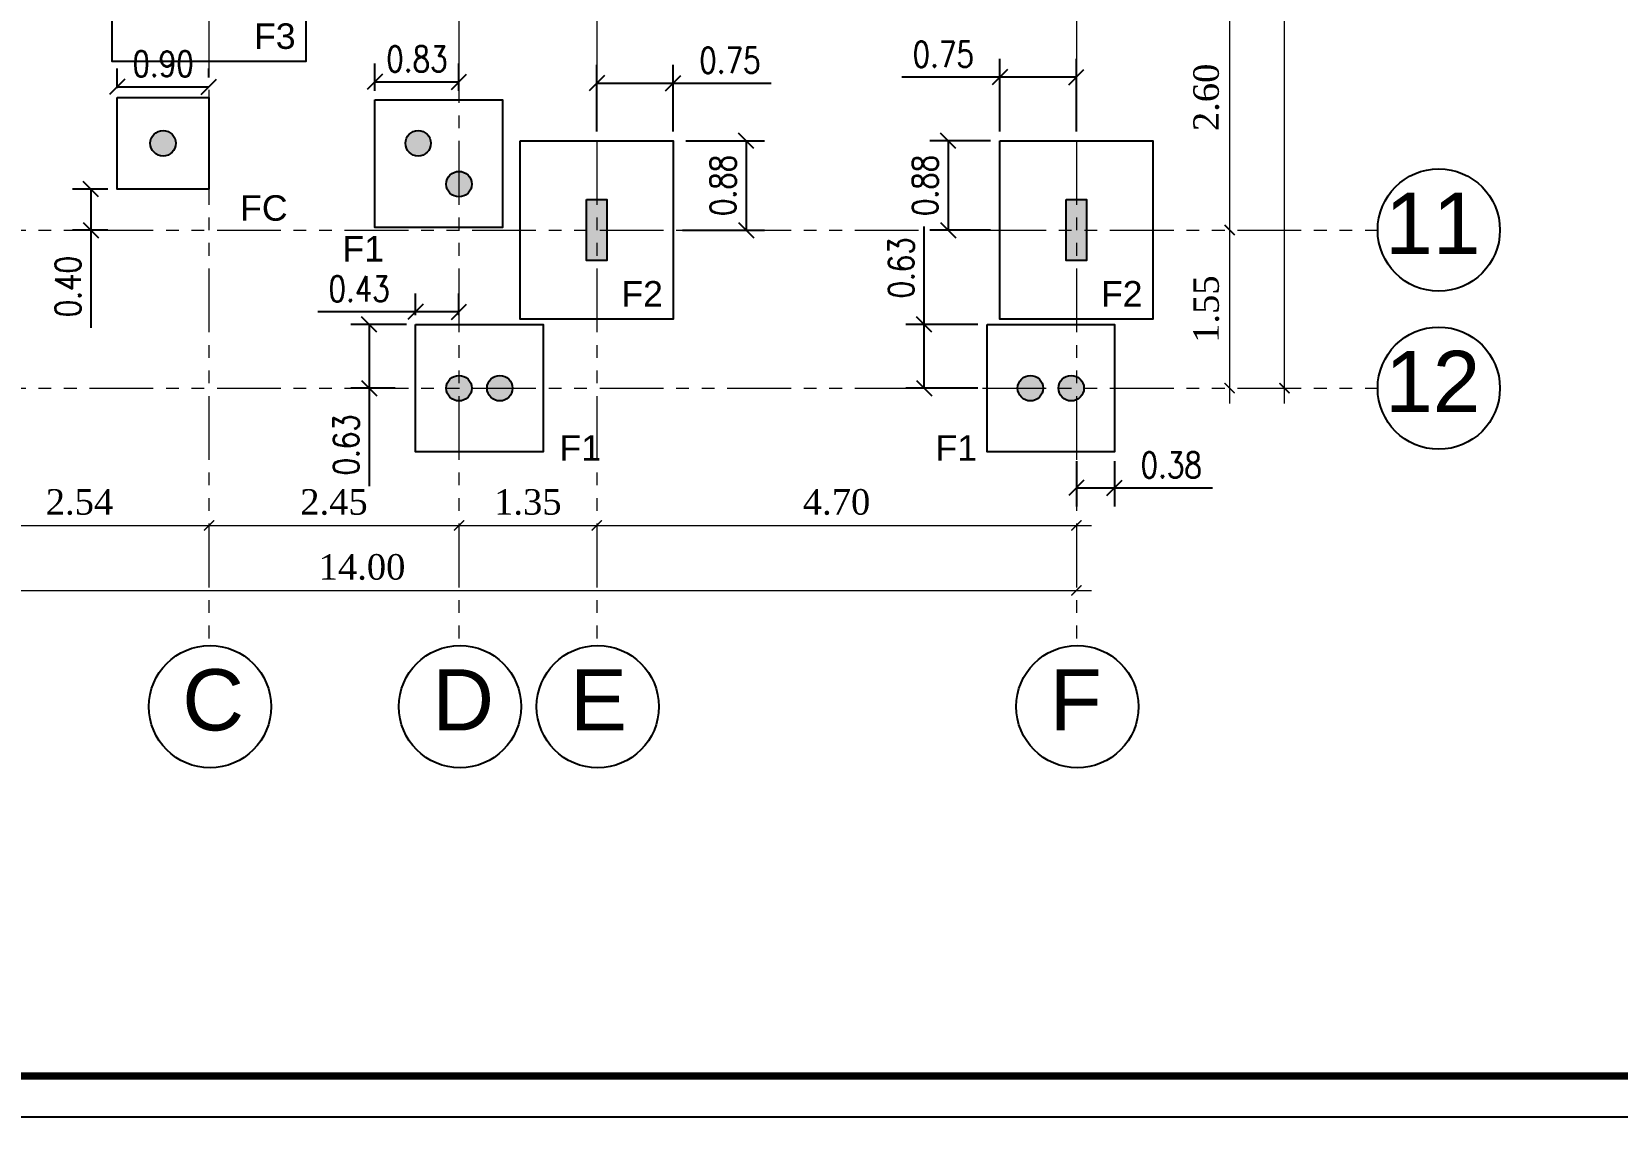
# Model space of a CAD drawing. Header units: metres. Extents: x 503482 to 1007323, y 2781056 to 5562345.
# Drawn here: x 503600.34 to 503615.88, y 2781078.7 to 2781089.34 of the extents above; entities that cross this region are included whole.
import ezdxf

# ---------------------------------------------------------------- set-up
doc = ezdxf.new("R2010")
doc.units = ezdxf.units.M
doc.header["$LTSCALE"] = 10
doc.header["$MEASUREMENT"] = 0
doc.header["$PDMODE"] = 3
doc.linetypes.add('PHANTOM2', pattern=[1.25, 0.625, -0.125, 0.125, -0.125, 0.125, -0.125])
doc.layers.get('0').update_dxf_attribs({"linetype": 'CONTINUOUS'})
doc.layers.get('DEFPOINTS').update_dxf_attribs({"linetype": 'CONTINUOUS'})
for name, color, linetype in [('A-TEXT', 2, 'CONTINUOUS'), ('A-VIEW-LN', 1, 'CONTINUOUS'), ('M.TITLE BLOCK', 7, 'CONTINUOUS'), ('S-COL', 6, 'CONTINUOUS'), ('S-COL HATCH', 161, 'CONTINUOUS'), ('S-COL-NAME', 4, 'CONTINUOUS')]:
    doc.layers.add(name, color=color, linetype=linetype)
doc.layers.add('S-TIE BEAM', color=3, linetype='CONTINUOUS', lineweight=25)
doc.styles.add('ANWAR', font='arial.ttf')
doc.styles.add('AREAL', font='times.ttf')
doc.styles.add('ARIAL', font='arial.ttf')
doc.styles.add('ROMANS', font='ROMANS.SHX', dxfattribs={"width": 0.8, "height": 0.25})
doc.dimstyles.new('ANWER', dxfattribs={"dimtxt": 0.25, "dimasz": 0.1, "dimexe": 0.1, "dimexo": 0.25, "dimgap": 0.1, "dimtad": 1, "dimzin": 7, "dimdsep": 46, "dimtxsty": 'AREAL', "dimblk": 'ARCHTICK', "dimcen": 0.125, "dimdle": 0.15, "dimse1": 1, "dimse2": 1, "dimclrd": 41, "dimclre": 8, "dimclrt": 112, "dimadec": 0, "dimazin": 0, "dimtfac": 1, "dimtmove": 2, "dimatfit": 3, "dimfxl": 1, "dimtolj": 1, "dimtzin": 0, "dimlwd": 0, "dimlwe": 5, "dimarcsym": 0})
doc.dimstyles.new('ROMANS', dxfattribs={"dimtxt": 0.25, "dimasz": 0.15, "dimexe": 0.18, "dimexo": 0.09, "dimgap": 0.1, "dimtad": 1, "dimzin": 0, "dimdsep": 46, "dimtxsty": 'ROMANS', "dimblk": 'OBLIQUE', "dimcen": 0.09, "dimclrd": 1, "dimclre": 1, "dimclrt": 2, "dimadec": 0, "dimazin": 0, "dimtfac": 1, "dimtofl": 0, "dimtmove": 0, "dimatfit": 3, "dimldrblk": 'OBLIQUE', "dimfxl": 1, "dimtolj": 1, "dimtzin": 0, "dimarcsym": 0})

# ---------------------------------------------------------------- blocks, each defined once
blk = doc.blocks.new('_ArchTick')
at = {"color": 0, "linetype": 'ByBlock', "const_width": 0.15}
blk.add_lwpolyline([(-0.5, -0.5), (0.5, 0.5)], dxfattribs=at)
blk = doc.blocks.new('*D762')
at = {"layer": 'DEFPOINTS', "color": 0, "transparency": 16777216}
for p in [(-8.6, -22.895), (-11.138, -23.106), (-8.6, -23.155)]:
    blk.add_point(p, dxfattribs=at)
at = {"layer": 'S-COL', "color": 41, "linetype": 'Continuous', "lineweight": 0, "transparency": 16777216}
blk.add_line((-11.288, -22.895), (-8.45, -22.895), dxfattribs=at)
at = {"layer": 'S-COL', "color": 41, "lineweight": 0, "transparency": 16777216, "xscale": 0.1, "yscale": 0.1, "zscale": 0.1, "rotation": 180}
blk.add_blockref('_ArchTick', (-11.138, -22.895), dxfattribs=at)
at = {"layer": 'S-COL', "color": 41, "lineweight": 0, "transparency": 16777216, "xscale": 0.1, "yscale": 0.1, "zscale": 0.1}
blk.add_blockref('_ArchTick', (-8.6, -22.895), dxfattribs=at)
at = {"layer": 'S-COL', "color": 112, "transparency": 16777216, "insert": (-9.869, -22.667), "char_height": 0.25, "attachment_point": 5, "style": 'AREAL'}
blk.add_mtext('\\A1;2.54', dxfattribs=at)
blk = doc.blocks.new('*D763')
at = {"layer": 'DEFPOINTS', "color": 0, "transparency": 16777216}
for p in [(-6.15, -22.895), (-8.6, -23.155), (-6.15, -23.155)]:
    blk.add_point(p, dxfattribs=at)
at = {"layer": 'S-COL', "color": 41, "linetype": 'Continuous', "lineweight": 0, "transparency": 16777216}
blk.add_line((-8.75, -22.895), (-6, -22.895), dxfattribs=at)
at = {"layer": 'S-COL', "color": 41, "lineweight": 0, "transparency": 16777216, "xscale": 0.1, "yscale": 0.1, "zscale": 0.1, "rotation": 180}
blk.add_blockref('_ArchTick', (-8.6, -22.895), dxfattribs=at)
at = {"layer": 'S-COL', "color": 41, "lineweight": 0, "transparency": 16777216, "xscale": 0.1, "yscale": 0.1, "zscale": 0.1}
blk.add_blockref('_ArchTick', (-6.15, -22.895), dxfattribs=at)
at = {"layer": 'S-COL', "color": 112, "transparency": 16777216, "insert": (-7.375, -22.667), "char_height": 0.25, "attachment_point": 5, "style": 'AREAL'}
blk.add_mtext('\\A1;2.45', dxfattribs=at)
blk = doc.blocks.new('*D764')
at = {"layer": 'DEFPOINTS', "color": 0, "transparency": 16777216}
for p in [(-4.8, -22.895), (-6.15, -23.155), (-4.8, -23.155)]:
    blk.add_point(p, dxfattribs=at)
at = {"layer": 'S-COL', "color": 41, "linetype": 'Continuous', "lineweight": 0, "transparency": 16777216}
blk.add_line((-6.3, -22.895), (-4.65, -22.895), dxfattribs=at)
at = {"layer": 'S-COL', "color": 41, "lineweight": 0, "transparency": 16777216, "xscale": 0.1, "yscale": 0.1, "zscale": 0.1, "rotation": 180}
blk.add_blockref('_ArchTick', (-6.15, -22.895), dxfattribs=at)
at = {"layer": 'S-COL', "color": 41, "lineweight": 0, "transparency": 16777216, "xscale": 0.1, "yscale": 0.1, "zscale": 0.1}
blk.add_blockref('_ArchTick', (-4.8, -22.895), dxfattribs=at)
at = {"layer": 'S-COL', "color": 112, "transparency": 16777216, "insert": (-5.475, -22.667), "char_height": 0.25, "attachment_point": 5, "style": 'AREAL'}
blk.add_mtext('\\A1;1.35', dxfattribs=at)
blk = doc.blocks.new('*D765')
at = {"layer": 'DEFPOINTS', "color": 0, "transparency": 16777216}
for p in [(-0.1, -22.895), (-4.8, -23.155), (-0.1, -23.155)]:
    blk.add_point(p, dxfattribs=at)
at = {"layer": 'S-COL', "color": 41, "linetype": 'Continuous', "lineweight": 0, "transparency": 16777216}
blk.add_line((-4.95, -22.895), (0.05, -22.895), dxfattribs=at)
at = {"layer": 'S-COL', "color": 41, "lineweight": 0, "transparency": 16777216, "xscale": 0.1, "yscale": 0.1, "zscale": 0.1, "rotation": 180}
blk.add_blockref('_ArchTick', (-4.8, -22.895), dxfattribs=at)
at = {"layer": 'S-COL', "color": 41, "lineweight": 0, "transparency": 16777216, "xscale": 0.1, "yscale": 0.1, "zscale": 0.1}
blk.add_blockref('_ArchTick', (-0.1, -22.895), dxfattribs=at)
at = {"layer": 'S-COL', "color": 112, "transparency": 16777216, "insert": (-2.45, -22.667), "char_height": 0.25, "attachment_point": 5, "style": 'AREAL'}
blk.add_mtext('\\A1;4.70', dxfattribs=at)
blk = doc.blocks.new('*D766')
at = {"layer": 'DEFPOINTS', "color": 0, "ltscale": 0.04, "transparency": 16777216}
for p in [(-0.1, -23.532), (-14.1, -23.906), (-0.1, -23.906)]:
    blk.add_point(p, dxfattribs=at)
at = {"layer": 'S-TIE BEAM', "color": 41, "lineweight": 0, "ltscale": 0.04, "transparency": 16777216}
blk.add_line((-14.25, -23.532), (0.05, -23.532), dxfattribs=at)
at = {"layer": 'S-TIE BEAM', "color": 41, "lineweight": 0, "ltscale": 0.04, "transparency": 16777216, "xscale": 0.1, "yscale": 0.1, "zscale": 0.1, "rotation": 180}
blk.add_blockref('_ArchTick', (-14.1, -23.532), dxfattribs=at)
at = {"layer": 'S-TIE BEAM', "color": 41, "lineweight": 0, "ltscale": 0.04, "transparency": 16777216, "xscale": 0.1, "yscale": 0.1, "zscale": 0.1}
blk.add_blockref('_ArchTick', (-0.1, -23.532), dxfattribs=at)
at = {"layer": 'S-TIE BEAM', "color": 112, "ltscale": 0.04, "transparency": 16777216, "insert": (-7.1, -23.304), "char_height": 0.25, "attachment_point": 5, "style": 'AREAL'}
blk.add_mtext('\\A1;14.00', dxfattribs=at)
blk = doc.blocks.new('*D776')
at = {"layer": 'DEFPOINTS', "color": 0, "ltscale": 0.04, "transparency": 16777216}
for p in [(2.176, -17.4), (1.402, -20), (2.176, -20)]:
    blk.add_point(p, dxfattribs=at)
at = {"layer": 'S-TIE BEAM', "color": 41, "lineweight": 0, "ltscale": 0.04, "transparency": 16777216}
blk.add_line((1.402, -17.25), (1.402, -20.15), dxfattribs=at)
at = {"layer": 'S-TIE BEAM', "color": 41, "lineweight": 0, "ltscale": 0.04, "transparency": 16777216, "xscale": 0.1, "yscale": 0.1, "zscale": 0.1}
for p, rotation in [((1.402, -17.4), 90), ((1.402, -20), 270)]:
    blk.add_blockref('_ArchTick', p, dxfattribs=dict(at, rotation=rotation))
at = {"layer": 'S-TIE BEAM', "color": 112, "ltscale": 0.04, "transparency": 16777216, "insert": (1.174, -18.7), "char_height": 0.25, "attachment_point": 5, "rotation": 90, "style": 'AREAL'}
blk.add_mtext('\\A1;2.60', dxfattribs=at)
blk = doc.blocks.new('*D741')
at = {"layer": 'DEFPOINTS', "color": 0, "ltscale": 0.04, "transparency": 16777216}
for p in [(2.176, -20), (1.402, -21.55), (2.176, -21.55)]:
    blk.add_point(p, dxfattribs=at)
at = {"layer": 'S-TIE BEAM', "color": 41, "lineweight": 0, "ltscale": 0.04, "transparency": 16777216}
blk.add_line((1.402, -19.85), (1.402, -21.7), dxfattribs=at)
at = {"layer": 'S-TIE BEAM', "color": 41, "lineweight": 0, "ltscale": 0.04, "transparency": 16777216, "xscale": 0.1, "yscale": 0.1, "zscale": 0.1}
for p, rotation in [((1.402, -20), 90), ((1.402, -21.55), 270)]:
    blk.add_blockref('_ArchTick', p, dxfattribs=dict(at, rotation=rotation))
at = {"layer": 'S-TIE BEAM', "color": 112, "ltscale": 0.04, "transparency": 16777216, "insert": (1.174, -20.775), "char_height": 0.25, "attachment_point": 5, "rotation": 90, "style": 'AREAL'}
blk.add_mtext('\\A1;1.55', dxfattribs=at)
blk = doc.blocks.new('*D742')
at = {"layer": 'DEFPOINTS', "color": 0, "ltscale": 0.04, "transparency": 16777216}
for p in [(1.94, -0.3), (2.244, -0.3), (1.257, -21.55)]:
    blk.add_point(p, dxfattribs=at)
at = {"layer": 'S-TIE BEAM', "color": 41, "lineweight": 0, "ltscale": 0.04, "transparency": 16777216}
blk.add_line((1.94, -21.7), (1.94, -0.15), dxfattribs=at)
at = {"layer": 'S-TIE BEAM', "color": 41, "lineweight": 0, "ltscale": 0.04, "transparency": 16777216, "xscale": 0.1, "yscale": 0.1, "zscale": 0.1}
for p, rotation in [((1.94, -0.3), 90), ((1.94, -21.55), 270)]:
    blk.add_blockref('_ArchTick', p, dxfattribs=dict(at, rotation=rotation))
at = {"layer": 'S-TIE BEAM', "color": 112, "ltscale": 0.04, "transparency": 16777216, "insert": (1.713, -10.925), "char_height": 0.25, "attachment_point": 5, "rotation": 90, "style": 'AREAL'}
blk.add_mtext('\\A1;21.25', dxfattribs=at)
blk = doc.blocks.new('A$Ca7303c29')
at = {"layer": 'S-COL HATCH', "ltscale": 0.04}
h = blk.add_hatch(color=161, dxfattribs=at)
h.dxf.hatch_style = 1
edge = h.paths.add_edge_path()
edge.add_arc((5.05, -18.85), 0.125, 0, 360)
h = blk.add_hatch(color=161, dxfattribs=at)
h.dxf.hatch_style = 1
edge = h.paths.add_edge_path()
edge.add_arc((7.55, -18.85), 0.125, 0, 360)
h = blk.add_hatch(color=161, dxfattribs=at)
h.dxf.hatch_style = 1
edge = h.paths.add_edge_path()
edge.add_arc((7.95, -19.25), 0.125, 0, 360)
h = blk.add_hatch(color=161, dxfattribs=at)
h.dxf.hatch_style = 1
h.paths.add_polyline_path([(9.2, -19.4), (9.4, -19.4), (9.4, -20), (9.2, -20)])
h = blk.add_hatch(color=161, dxfattribs=at)
h.dxf.hatch_style = 1
h.paths.add_polyline_path([(13.9, -19.4), (14.1, -19.4), (14.1, -20), (13.9, -20)])
h = blk.add_hatch(color=161, dxfattribs=at)
h.dxf.hatch_style = 1
edge = h.paths.add_edge_path()
edge.add_arc((7.95, -21.25), 0.125, 0, 360)
h = blk.add_hatch(color=161, dxfattribs=at)
h.dxf.hatch_style = 1
edge = h.paths.add_edge_path()
edge.add_arc((8.35, -21.25), 0.125, 0, 360)
h = blk.add_hatch(color=161, dxfattribs=at)
h.dxf.hatch_style = 1
edge = h.paths.add_edge_path()
edge.add_arc((13.55, -21.25), 0.125, 0, 360)
h = blk.add_hatch(color=161, dxfattribs=at)
h.dxf.hatch_style = 1
edge = h.paths.add_edge_path()
edge.add_arc((13.95, -21.25), 0.125, 0, 360)
at = {"layer": 'S-COL', "color": 6, "ltscale": 0.04}
for points in [[(9.2, -19.4), (9.4, -19.4), (9.4, -20), (9.2, -20)], [(13.9, -19.4), (14.1, -19.4), (14.1, -20), (13.9, -20)]]:
    blk.add_lwpolyline(points, close=True, dxfattribs=at)
for centre in [(5.05, -18.85), (7.55, -18.85), (7.95, -19.25), (7.95, -21.25), (8.35, -21.25), (13.55, -21.25), (13.95, -21.25)]:
    blk.add_circle(centre, 0.125, dxfattribs=at)
blk = doc.blocks.new('_Oblique')
at = {"color": 0, "linetype": 'ByBlock', "lineweight": -2}
blk.add_line((-0.5, -0.5), (0.5, 0.5), dxfattribs=at)
blk = doc.blocks.new('*D1063')
at = {"layer": 'DEFPOINTS', "color": 0, "ltscale": 0.04, "transparency": 16777216}
for p in [(503606.625, 2781088.833), (503605.875, 2781088.27), (503606.625, 2781088.27)]:
    blk.add_point(p, dxfattribs=at)
at = {"layer": 'S-TIE BEAM', "color": 1, "lineweight": -2, "ltscale": 0.04, "transparency": 16777216}
for p, q in [((503605.875, 2781088.36), (503605.875, 2781089.013)), ((503606.625, 2781088.36), (503606.625, 2781089.013)), ((503605.875, 2781088.833), (503606.625, 2781088.833)), ((503606.625, 2781088.833), (503607.585, 2781088.833))]:
    blk.add_line(p, q, dxfattribs=at)
at = {"layer": 'S-TIE BEAM', "color": 1, "lineweight": -2, "ltscale": 0.04, "transparency": 16777216, "xscale": 0.15, "yscale": 0.15, "zscale": 0.15, "rotation": 180}
blk.add_blockref('_Oblique', (503605.875, 2781088.833), dxfattribs=at)
at = {"layer": 'S-TIE BEAM', "color": 1, "lineweight": -2, "ltscale": 0.04, "transparency": 16777216, "xscale": 0.15, "yscale": 0.15, "zscale": 0.15}
blk.add_blockref('_Oblique', (503606.625, 2781088.833), dxfattribs=at)
at = {"layer": 'S-TIE BEAM', "color": 2, "ltscale": 0.04, "transparency": 16777216, "insert": (503607.18, 2781089.058), "char_height": 0.25, "attachment_point": 5, "style": 'ROMANS'}
blk.add_mtext('\\A1;0.75', dxfattribs=at)
blk = doc.blocks.new('*D1064')
at = {"layer": 'DEFPOINTS', "color": 0, "ltscale": 0.04, "transparency": 16777216}
for p in [(503606.658, 2781088.27), (503606.625, 2781087.395), (503607.338, 2781087.395)]:
    blk.add_point(p, dxfattribs=at)
at = {"layer": 'S-TIE BEAM', "color": 1, "lineweight": -2, "ltscale": 0.04, "transparency": 16777216}
for p, q in [((503606.748, 2781088.27), (503607.518, 2781088.27)), ((503607.338, 2781088.27), (503607.338, 2781087.395)), ((503606.715, 2781087.395), (503607.518, 2781087.395))]:
    blk.add_line(p, q, dxfattribs=at)
at = {"layer": 'S-TIE BEAM', "color": 1, "lineweight": -2, "ltscale": 0.04, "transparency": 16777216, "xscale": 0.15, "yscale": 0.15, "zscale": 0.15}
for p, rotation in [((503607.338, 2781088.27), 90), ((503607.338, 2781087.395), 270)]:
    blk.add_blockref('_Oblique', p, dxfattribs=dict(at, rotation=rotation))
at = {"layer": 'S-TIE BEAM', "color": 2, "ltscale": 0.04, "transparency": 16777216, "insert": (503607.113, 2781087.832), "char_height": 0.25, "attachment_point": 5, "rotation": 90, "style": 'ROMANS'}
blk.add_mtext('\\A1;0.88', dxfattribs=at)
blk = doc.blocks.new('*D1065')
at = {"layer": 'DEFPOINTS', "color": 0, "ltscale": 0.04, "transparency": 16777216}
for p in [(503609.825, 2781088.892), (503609.825, 2781088.27), (503610.575, 2781088.27)]:
    blk.add_point(p, dxfattribs=at)
at = {"layer": 'S-TIE BEAM', "color": 1, "lineweight": -2, "ltscale": 0.04, "transparency": 16777216}
for p, q in [((503609.825, 2781088.36), (503609.825, 2781089.072)), ((503610.575, 2781088.36), (503610.575, 2781089.072)), ((503609.825, 2781088.892), (503608.866, 2781088.892)), ((503610.575, 2781088.892), (503609.825, 2781088.892))]:
    blk.add_line(p, q, dxfattribs=at)
at = {"layer": 'S-TIE BEAM', "color": 1, "lineweight": -2, "ltscale": 0.04, "transparency": 16777216, "xscale": 0.15, "yscale": 0.15, "zscale": 0.15, "rotation": 180}
blk.add_blockref('_Oblique', (503609.825, 2781088.892), dxfattribs=at)
at = {"layer": 'S-TIE BEAM', "color": 1, "lineweight": -2, "ltscale": 0.04, "transparency": 16777216, "xscale": 0.15, "yscale": 0.15, "zscale": 0.15}
blk.add_blockref('_Oblique', (503610.575, 2781088.892), dxfattribs=at)
at = {"layer": 'S-TIE BEAM', "color": 2, "ltscale": 0.04, "transparency": 16777216, "insert": (503609.271, 2781089.117), "char_height": 0.25, "attachment_point": 5, "style": 'ROMANS'}
blk.add_mtext('\\A1;0.75', dxfattribs=at)
blk = doc.blocks.new('*D1066')
at = {"layer": 'DEFPOINTS', "color": 0, "ltscale": 0.04, "transparency": 16777216}
for p in [(503609.825, 2781088.27), (503609.318, 2781087.395), (503609.825, 2781087.395)]:
    blk.add_point(p, dxfattribs=at)
at = {"layer": 'S-TIE BEAM', "color": 1, "lineweight": -2, "ltscale": 0.04, "transparency": 16777216}
for p, q in [((503609.735, 2781088.27), (503609.138, 2781088.27)), ((503609.318, 2781088.27), (503609.318, 2781087.395)), ((503609.735, 2781087.395), (503609.138, 2781087.395))]:
    blk.add_line(p, q, dxfattribs=at)
at = {"layer": 'S-TIE BEAM', "color": 1, "lineweight": -2, "ltscale": 0.04, "transparency": 16777216, "xscale": 0.15, "yscale": 0.15, "zscale": 0.15}
for p, rotation in [((503609.318, 2781088.27), 90), ((503609.318, 2781087.395), 270)]:
    blk.add_blockref('_Oblique', p, dxfattribs=dict(at, rotation=rotation))
at = {"layer": 'S-TIE BEAM', "color": 2, "ltscale": 0.04, "transparency": 16777216, "insert": (503609.093, 2781087.832), "char_height": 0.25, "attachment_point": 5, "rotation": 90, "style": 'ROMANS'}
blk.add_mtext('\\A1;0.88', dxfattribs=at)
blk = doc.blocks.new('*D1126')
at = {"layer": 'DEFPOINTS', "color": 0, "ltscale": 0.04, "transparency": 16777216}
for p in [(503601.175, 2781087.795), (503600.918, 2781087.395), (503601.175, 2781087.395)]:
    blk.add_point(p, dxfattribs=at)
at = {"layer": 'S-TIE BEAM', "color": 1, "lineweight": -2, "ltscale": 0.04, "transparency": 16777216}
for p, q in [((503601.085, 2781087.795), (503600.738, 2781087.795)), ((503600.918, 2781087.795), (503600.918, 2781087.395)), ((503601.085, 2781087.395), (503600.738, 2781087.395)), ((503600.918, 2781087.395), (503600.918, 2781086.435))]:
    blk.add_line(p, q, dxfattribs=at)
at = {"layer": 'S-TIE BEAM', "color": 1, "lineweight": -2, "ltscale": 0.04, "transparency": 16777216, "xscale": 0.15, "yscale": 0.15, "zscale": 0.15}
for p, rotation in [((503600.918, 2781087.795), 90), ((503600.918, 2781087.395), 270)]:
    blk.add_blockref('_Oblique', p, dxfattribs=dict(at, rotation=rotation))
at = {"layer": 'S-TIE BEAM', "color": 2, "ltscale": 0.04, "transparency": 16777216, "insert": (503600.693, 2781086.84), "char_height": 0.25, "attachment_point": 5, "rotation": 90, "style": 'ROMANS'}
blk.add_mtext('\\A1;0.40', dxfattribs=at)
blk = doc.blocks.new('*D1127')
at = {"layer": 'DEFPOINTS', "color": 0, "ltscale": 0.04, "transparency": 16777216}
for p in [(503602.075, 2781088.799), (503602.075, 2781088.799), (503601.175, 2781088.695)]:
    blk.add_point(p, dxfattribs=at)
at = {"layer": 'S-TIE BEAM', "color": 1, "lineweight": -2, "ltscale": 0.04, "transparency": 16777216}
for p, q in [((503601.175, 2781088.785), (503601.175, 2781088.979)), ((503602.075, 2781088.889), (503602.075, 2781088.979)), ((503601.175, 2781088.799), (503602.075, 2781088.799))]:
    blk.add_line(p, q, dxfattribs=at)
at = {"layer": 'S-TIE BEAM', "color": 1, "lineweight": -2, "ltscale": 0.04, "transparency": 16777216, "xscale": 0.15, "yscale": 0.15, "zscale": 0.15, "rotation": 180}
blk.add_blockref('_Oblique', (503601.175, 2781088.799), dxfattribs=at)
at = {"layer": 'S-TIE BEAM', "color": 1, "lineweight": -2, "ltscale": 0.04, "transparency": 16777216, "xscale": 0.15, "yscale": 0.15, "zscale": 0.15}
blk.add_blockref('_Oblique', (503602.075, 2781088.799), dxfattribs=at)
at = {"layer": 'S-TIE BEAM', "color": 2, "ltscale": 0.04, "transparency": 16777216, "insert": (503601.625, 2781089.024), "char_height": 0.25, "attachment_point": 5, "style": 'ROMANS'}
blk.add_mtext('\\A1;0.90', dxfattribs=at)
blk = doc.blocks.new('*D1128')
at = {"layer": 'DEFPOINTS', "color": 0, "ltscale": 0.04, "transparency": 16777216}
for p in [(503604.525, 2781088.846), (503603.7, 2781088.67), (503604.525, 2781088.67)]:
    blk.add_point(p, dxfattribs=at)
at = {"layer": 'S-TIE BEAM', "color": 1, "lineweight": -2, "ltscale": 0.04, "transparency": 16777216}
for p, q in [((503603.7, 2781088.76), (503603.7, 2781089.026)), ((503604.525, 2781088.76), (503604.525, 2781089.026)), ((503603.7, 2781088.846), (503604.525, 2781088.846))]:
    blk.add_line(p, q, dxfattribs=at)
at = {"layer": 'S-TIE BEAM', "color": 1, "lineweight": -2, "ltscale": 0.04, "transparency": 16777216, "xscale": 0.15, "yscale": 0.15, "zscale": 0.15, "rotation": 180}
blk.add_blockref('_Oblique', (503603.7, 2781088.846), dxfattribs=at)
at = {"layer": 'S-TIE BEAM', "color": 1, "lineweight": -2, "ltscale": 0.04, "transparency": 16777216, "xscale": 0.15, "yscale": 0.15, "zscale": 0.15}
blk.add_blockref('_Oblique', (503604.525, 2781088.846), dxfattribs=at)
at = {"layer": 'S-TIE BEAM', "color": 2, "ltscale": 0.04, "transparency": 16777216, "insert": (503604.113, 2781089.071), "char_height": 0.25, "attachment_point": 5, "style": 'ROMANS'}
blk.add_mtext('\\A1;0.83', dxfattribs=at)
blk = doc.blocks.new('*D1129')
at = {"layer": 'DEFPOINTS', "color": 0, "ltscale": 0.04, "transparency": 16777216}
for p in [(503604.1, 2781086.594), (503604.1, 2781086.47), (503604.525, 2781086.47)]:
    blk.add_point(p, dxfattribs=at)
at = {"layer": 'S-TIE BEAM', "color": 1, "lineweight": -2, "ltscale": 0.04, "transparency": 16777216}
for p, q in [((503604.1, 2781086.56), (503604.1, 2781086.774)), ((503604.525, 2781086.56), (503604.525, 2781086.774)), ((503604.1, 2781086.594), (503603.141, 2781086.594)), ((503604.525, 2781086.594), (503604.1, 2781086.594))]:
    blk.add_line(p, q, dxfattribs=at)
at = {"layer": 'S-TIE BEAM', "color": 1, "lineweight": -2, "ltscale": 0.04, "transparency": 16777216, "xscale": 0.15, "yscale": 0.15, "zscale": 0.15, "rotation": 180}
blk.add_blockref('_Oblique', (503604.1, 2781086.594), dxfattribs=at)
at = {"layer": 'S-TIE BEAM', "color": 1, "lineweight": -2, "ltscale": 0.04, "transparency": 16777216, "xscale": 0.15, "yscale": 0.15, "zscale": 0.15}
blk.add_blockref('_Oblique', (503604.525, 2781086.594), dxfattribs=at)
at = {"layer": 'S-TIE BEAM', "color": 2, "ltscale": 0.04, "transparency": 16777216, "insert": (503603.546, 2781086.819), "char_height": 0.25, "attachment_point": 5, "style": 'ROMANS'}
blk.add_mtext('\\A1;0.43', dxfattribs=at)
blk = doc.blocks.new('*D1130')
at = {"layer": 'DEFPOINTS', "color": 0, "ltscale": 0.04, "transparency": 16777216}
for p in [(503604.1, 2781086.47), (503603.644, 2781085.845), (503603.991, 2781085.845)]:
    blk.add_point(p, dxfattribs=at)
at = {"layer": 'S-TIE BEAM', "color": 1, "lineweight": -2, "ltscale": 0.04, "transparency": 16777216}
for p, q in [((503604.01, 2781086.47), (503603.464, 2781086.47)), ((503603.644, 2781086.47), (503603.644, 2781085.845)), ((503603.901, 2781085.845), (503603.464, 2781085.845)), ((503603.644, 2781085.845), (503603.644, 2781084.885))]:
    blk.add_line(p, q, dxfattribs=at)
at = {"layer": 'S-TIE BEAM', "color": 1, "lineweight": -2, "ltscale": 0.04, "transparency": 16777216, "xscale": 0.15, "yscale": 0.15, "zscale": 0.15}
for p, rotation in [((503603.644, 2781086.47), 90), ((503603.644, 2781085.845), 270)]:
    blk.add_blockref('_Oblique', p, dxfattribs=dict(at, rotation=rotation))
at = {"layer": 'S-TIE BEAM', "color": 2, "ltscale": 0.04, "transparency": 16777216, "insert": (503603.419, 2781085.29), "char_height": 0.25, "attachment_point": 5, "rotation": 90, "style": 'ROMANS'}
blk.add_mtext('\\A1;0.63', dxfattribs=at)
blk = doc.blocks.new('*D1131')
at = {"layer": 'DEFPOINTS', "color": 0, "ltscale": 0.04, "transparency": 16777216}
for p in [(503609.084, 2781086.47), (503609.7, 2781086.47), (503609.7, 2781085.845)]:
    blk.add_point(p, dxfattribs=at)
at = {"layer": 'S-TIE BEAM', "color": 1, "lineweight": -2, "ltscale": 0.04, "transparency": 16777216}
for p, q in [((503609.084, 2781086.47), (503609.084, 2781087.429)), ((503609.61, 2781086.47), (503608.904, 2781086.47)), ((503609.084, 2781085.845), (503609.084, 2781086.47)), ((503609.61, 2781085.845), (503608.904, 2781085.845))]:
    blk.add_line(p, q, dxfattribs=at)
at = {"layer": 'S-TIE BEAM', "color": 1, "lineweight": -2, "ltscale": 0.04, "transparency": 16777216, "xscale": 0.15, "yscale": 0.15, "zscale": 0.15}
for p, rotation in [((503609.084, 2781086.47), 90), ((503609.084, 2781085.845), 270)]:
    blk.add_blockref('_Oblique', p, dxfattribs=dict(at, rotation=rotation))
at = {"layer": 'S-TIE BEAM', "color": 2, "ltscale": 0.04, "transparency": 16777216, "insert": (503608.859, 2781087.024), "char_height": 0.25, "attachment_point": 5, "rotation": 90, "style": 'ROMANS'}
blk.add_mtext('\\A1;0.63', dxfattribs=at)
blk = doc.blocks.new('*D1132')
at = {"layer": 'DEFPOINTS', "color": 0, "ltscale": 0.04, "transparency": 16777216}
for p in [(503610.575, 2781085.22), (503610.95, 2781085.22), (503610.95, 2781084.867)]:
    blk.add_point(p, dxfattribs=at)
at = {"layer": 'S-TIE BEAM', "color": 1, "lineweight": -2, "ltscale": 0.04, "transparency": 16777216}
for p, q in [((503610.575, 2781085.13), (503610.575, 2781084.687)), ((503610.95, 2781085.13), (503610.95, 2781084.687)), ((503610.575, 2781084.867), (503610.95, 2781084.867)), ((503610.95, 2781084.867), (503611.91, 2781084.867))]:
    blk.add_line(p, q, dxfattribs=at)
at = {"layer": 'S-TIE BEAM', "color": 1, "lineweight": -2, "ltscale": 0.04, "transparency": 16777216, "xscale": 0.15, "yscale": 0.15, "zscale": 0.15, "rotation": 180}
blk.add_blockref('_Oblique', (503610.575, 2781084.867), dxfattribs=at)
at = {"layer": 'S-TIE BEAM', "color": 1, "lineweight": -2, "ltscale": 0.04, "transparency": 16777216, "xscale": 0.15, "yscale": 0.15, "zscale": 0.15}
blk.add_blockref('_Oblique', (503610.95, 2781084.867), dxfattribs=at)
at = {"layer": 'S-TIE BEAM', "color": 2, "ltscale": 0.04, "transparency": 16777216, "insert": (503611.505, 2781085.092), "char_height": 0.25, "attachment_point": 5, "style": 'ROMANS'}
blk.add_mtext('\\A1;0.38', dxfattribs=at)
blk = doc.blocks.new('A$C9677af75')
at = {"color": 252}
for centre in [(3.452, -20), (3.452, -21.55), (-8.59, -24.671), (-6.14, -24.671), (-4.79, -24.671), (-0.09, -24.671)]:
    blk.add_circle(centre, 0.599, dxfattribs=at)
at = {"layer": 'A-VIEW-LN', "color": 252, "linetype": 'PHANTOM2', "lineweight": 5, "ltscale": 0.1}
for p, q in [((-8.6, 2.123), (-8.6, -24.071)), ((-6.15, 2.123), (-6.15, -24.071)), ((-4.8, 2.123), (-4.8, -24.071)), ((-0.1, 2.123), (-0.1, -24.071)), ((-17.271, -20), (2.858, -20)), ((-17.271, -21.55), (2.858, -21.55))]:
    blk.add_line(p, q, dxfattribs=at)
at = {"layer": 'A-TEXT', "style": 'ANWAR'}
for s, p in [('11', (2.927, -20.234)), ('12', (2.927, -21.784)), ('C', (-8.862, -24.904)), ('D', (-6.412, -24.904)), ('E', (-5.062, -24.904)), ('F', (-0.362, -24.904))]:
    blk.add_text(s, height=0.6, dxfattribs=at).set_placement(p)
at = {"layer": 'S-COL'}
for base, p1, p2, picture, middle in [((-8.6, -22.895), (-11.138, -23.106), (-8.6, -23.155), '*D762', (-9.869, -22.667)), ((-6.15, -22.895), (-8.6, -23.155), (-6.15, -23.155), '*D763', (-7.375, -22.667)), ((-4.8, -22.895), (-6.15, -23.155), (-4.8, -23.155), '*D764', (-5.475, -22.667)), ((-0.1, -22.895), (-4.8, -23.155), (-0.1, -23.155), '*D765', (-2.45, -22.667))]:
    dim = blk.add_linear_dim(base=base, p1=p1, p2=p2, dimstyle='ANWER', override={"dimfxl": 0.125, "dimfxlon": 1}, dxfattribs=at)
    dim.commit()
    dim.dimension.update_dxf_attribs({"geometry": picture, "text_midpoint": middle})
at = {"layer": 'S-TIE BEAM', "ltscale": 0.04}
for base, p1, p2, picture, middle in [((1.94, -0.3), (1.257, -21.55), (2.244, -0.3), '*D742', (1.713, -10.925)), ((1.402, -20), (2.176, -17.4), (2.176, -20), '*D776', (1.174, -18.7)), ((1.402, -21.55), (2.176, -20), (2.176, -21.55), '*D741', (1.174, -20.775))]:
    dim = blk.add_linear_dim(base=base, p1=p1, p2=p2, angle=90, dimstyle='ANWER', dxfattribs=at)
    dim.commit()
    dim.dimension.update_dxf_attribs({"geometry": picture, "text_midpoint": middle})
dim = blk.add_linear_dim(base=(-0.1, -23.532), p1=(-14.1, -23.906), p2=(-0.1, -23.906), dimstyle='ANWER', dxfattribs=at)
dim.commit()
dim.dimension.update_dxf_attribs({"geometry": '*D766', "text_midpoint": (-7.1, -23.304)})

msp = doc.modelspace()

# ---------------------------------------------------------------- linework, layer by layer
at = {"layer": 'M.TITLE BLOCK', "color": 253, "linetype": 'Continuous', "ltscale": 24}
msp.add_lwpolyline([(503591.382, 2781112.871), (503641.044, 2781112.871), (503641.044, 2781078.7), (503591.382, 2781078.7)], close=True, dxfattribs=at)
msp.add_lwpolyline([(503591.382, 2781112.871), (503641.044, 2781112.871), (503641.044, 2781078.7), (503591.382, 2781078.7)], close=True, dxfattribs=at)
at = {"layer": 'M.TITLE BLOCK', "color": 252, "const_width": 0.0705}
msp.add_lwpolyline([(503591.786, 2781112.467), (503640.64, 2781112.467), (503640.64, 2781079.104), (503591.786, 2781079.104)], close=True, dxfattribs=at)
msp.add_lwpolyline([(503591.786, 2781112.467), (503640.64, 2781112.467), (503640.64, 2781079.104), (503591.786, 2781079.104)], close=True, dxfattribs=at)
at = {"layer": 'S-TIE BEAM', "ltscale": 0.04}
for points in [[(503601.125, 2781090.945), (503603.025, 2781090.945), (503603.025, 2781089.045), (503601.125, 2781089.045)], [(503601.175, 2781088.695), (503602.075, 2781088.695), (503602.075, 2781087.795), (503601.175, 2781087.795)], [(503603.7, 2781088.67), (503604.95, 2781088.67), (503604.95, 2781087.42), (503603.7, 2781087.42)], [(503605.125, 2781088.27), (503606.625, 2781088.27), (503606.625, 2781086.52), (503605.125, 2781086.52)], [(503609.825, 2781088.27), (503611.325, 2781088.27), (503611.325, 2781086.52), (503609.825, 2781086.52)], [(503604.1, 2781086.47), (503605.35, 2781086.47), (503605.35, 2781085.22), (503604.1, 2781085.22)], [(503609.7, 2781086.47), (503610.95, 2781086.47), (503610.95, 2781085.22), (503609.7, 2781085.22)]]:
    msp.add_lwpolyline(points, close=True, dxfattribs=at)

# ---------------------------------------------------------------- block references
for name, p in [('A$C9677af75', (503610.675, 2781107.395)), ('A$Ca7303c29', (503596.575, 2781107.095))]:
    msp.add_blockref(name, p, dxfattribs=at)

# ---------------------------------------------------------------- texts
at = {"layer": 'S-COL-NAME', "style": 'ARIAL'}
for s, p in [('F3', (503602.516, 2781089.17)), ('FC', (503602.38, 2781087.486)), ('F1', (503603.382, 2781087.086)), ('F2', (503606.116, 2781086.645)), ('F2', (503610.816, 2781086.645)), ('F1', (503605.509, 2781085.134)), ('F1', (503609.195, 2781085.134))]:
    msp.add_text(s, height=0.25, dxfattribs=at).set_placement(p)

# ---------------------------------------------------------------- dimensions: what is measured, and where the dimension line sits
at = {"layer": 'S-TIE BEAM', "ltscale": 0.04}
for base, p1, p2, picture, middle in [((503609.825, 2781088.892), (503610.575, 2781088.27), (503609.825, 2781088.27), '*D1065', (503609.271, 2781089.117)), ((503602.075, 2781088.799), (503601.175, 2781088.695), (503602.075, 2781088.799), '*D1127', (503601.625, 2781089.024)), ((503604.525450545, 2781088.845982814), (503603.700450545, 2781088.669648644), (503604.525450545, 2781088.669648644), '*D1128', (503604.112950545, 2781089.070982814)), ((503606.625, 2781088.833), (503605.875, 2781088.27), (503606.625, 2781088.27), '*D1063', (503607.18, 2781089.058)), ((503604.100450545, 2781086.594021421), (503604.525450545, 2781086.469687589), (503604.100450545, 2781086.469687589), '*D1129', (503603.54568864, 2781086.819021421)), ((503610.950450545, 2781084.86711925), (503610.575450545, 2781085.219687589), (503610.950450545, 2781085.219687589), '*D1132', (503611.50521245, 2781085.09211925))]:
    dim = msp.add_linear_dim(base=base, p1=p1, p2=p2, dimstyle='ROMANS', dxfattribs=at)
    dim.commit()
    dim.dimension.update_dxf_attribs({"geometry": picture, "text_midpoint": middle})
for base, p1, p2, picture, middle in [((503607.337535886, 2781087.39468759), (503606.657549038, 2781088.269687589), (503606.625450545, 2781087.394687589), '*D1064', (503607.112535886, 2781087.83218759)), ((503609.318452708, 2781087.39468759), (503609.825450545, 2781088.269687589), (503609.825450545, 2781087.394687589), '*D1066', (503609.093452708, 2781087.83218759)), ((503600.918, 2781087.395), (503601.175, 2781087.795), (503601.175, 2781087.395), '*D1126', (503600.693, 2781086.84)), ((503609.084036863, 2781086.46968759), (503609.700450545, 2781085.844687589), (503609.700450545, 2781086.469687589), '*D1131', (503608.859036863, 2781087.024449495)), ((503603.643983589, 2781085.84468759), (503604.100450545, 2781086.469687589), (503603.990505772, 2781085.844687589), '*D1130', (503603.41898359, 2781085.289925685))]:
    dim = msp.add_linear_dim(base=base, p1=p1, p2=p2, angle=90, dimstyle='ROMANS', dxfattribs=at)
    dim.commit()
    dim.dimension.update_dxf_attribs({"geometry": picture, "text_midpoint": middle})

doc.saveas('drawing.dxf')
